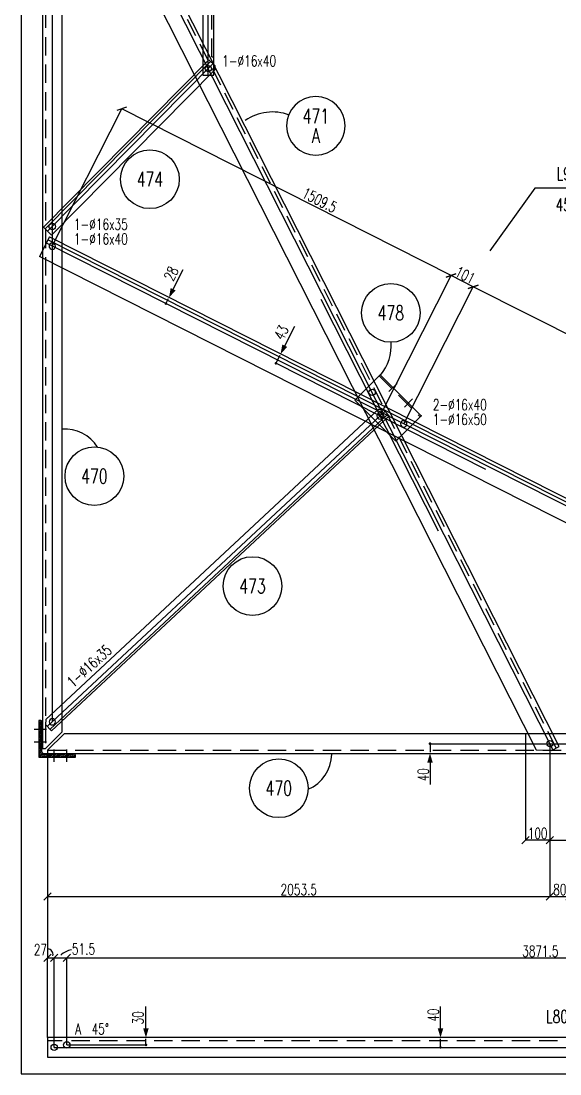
# Model space of a CAD drawing. Header units: feet. Extents: x 232669 to 244882, y -102166 to -93556.
# Drawn here: x 232717 to 234920, y -102166 to -97861 of the extents above; entities that cross this region are included whole.
import ezdxf
from ezdxf.enums import TextEntityAlignment as Align

# ---------------------------------------------------------------- set-up
doc = ezdxf.new("R2010")
doc.units = ezdxf.units.FT
doc.header["$LTSCALE"] = 150
doc.header["$MEASUREMENT"] = 0
doc.linetypes.add('DASHED', pattern=[0.75, 0.5, -0.25])
doc.layers.get('0').update_dxf_attribs({"linetype": 'CONTINUOUS'})
for name, color, linetype in [('ASSI', 6, 'CONTINUOUS'), ('BOLLINI_1', 7, 'CONTINUOUS'), ('BOLLINI_5', 7, 'CONTINUOUS'), ('FORI', 2, 'CONTINUOUS'), ('LINEA_ANG', 2, 'CONTINUOUS'), ('LINEE_PIASTRE', 2, 'CONTINUOUS'), ('LS', 7, 'CONTINUOUS'), ('PIASTRE', 5, 'CONTINUOUS'), ('QT_MAL', 7, 'CONTINUOUS'), ('QT_MPR', 7, 'CONTINUOUS'), ('TRAT-Y', 7, 'DASHED')]:
    doc.layers.add(name, color=color, linetype=linetype)
doc.styles.add('QUOTE', font='ROMANS8.SHX', dxfattribs={"width": 0.7})
doc.styles.add('RQL', font='ROMANS8.SHX', dxfattribs={"width": 0.7})
doc.styles.add('RS', font='ROMANS8.shx', dxfattribs={"width": 0.7})
doc.styles.get("Standard").update_dxf_attribs({"font": 'ROMANS8.SHX', "width": 0.7})
doc.dimstyles.new('FRECCE1', dxfattribs={"dimtxt": 45, "dimasz": 5, "dimexe": 0, "dimexo": 0, "dimgap": 1, "dimtad": 1, "dimzin": 0, "dimdsep": 46, "dimtxsty": 'RS', "dimblk1": 'QUOTP', "dimblk2": 'QUOTF', "dimsah": 1, "dimcen": 0, "dimclrd": 2, "dimclre": 2, "dimclrt": 7, "dimadec": 0, "dimazin": 0, "dimtfac": 1, "dimtix": 1, "dimtmove": 2, "dimatfit": 3, "dimldrblk": 'QUOTP', "dimfxl": 1, "dimtolj": 1, "dimtzin": 0, "dimarcsym": 0})
doc.dimstyles.new('TRATTO', dxfattribs={"dimscale": 0, "dimtxt": 45, "dimasz": 30, "dimexe": 0, "dimexo": 0, "dimgap": 5, "dimtad": 1, "dimrnd": 0.5, "dimdsep": 46, "dimtxsty": 'RS', "dimblk1": 'OBLIQUE', "dimblk2": 'OBLIQUE', "dimsah": 1, "dimcen": 0.09, "dimclrd": 2, "dimclre": 2, "dimclrt": 7, "dimadec": 0, "dimazin": 0, "dimtfac": 1, "dimtix": 1, "dimtmove": 2, "dimatfit": 3, "dimfxl": 1, "dimtolj": 1, "dimtzin": 0, "dimarcsym": 0})

# ---------------------------------------------------------------- blocks, each defined once
blk = doc.blocks.new('16')
blk.add_circle((0, 0), 1)
blk = doc.blocks.new('ASSE98')
blk.add_line((0, 0), (1, 0))
at = {"color": 7, "style": 'QUOTE', "width": 0.5, "flags": 1}
for tag, p in [('TI', (1.38308, 6.82731)), ('DI_S', (1.38308, 6.42178)), ('D_S', (1.38308, 6.02092)), ('E_S', (1.38308, 5.68065)), ('NFORI', (1.36454, 5.29792)), ('ALAR', (1.36349, 4.93246)), ('FAM', (1.3775, 4.54645)), ('ALA', (1.38308, 4.19257)), ('DISP2', (1.38308, 3.84971)), ('DISP1', (1.38308, 3.50686)), ('PINZAF', (1.38308, 3.164)), ('PINZAI', (1.38308, 2.82114)), ('TRP', (1.38308, 2.47829)), ('NP', (1.38308, 2.13543)), ('SV', (1.38308, 1.79257)), ('PESO', (1.38308, 1.44971)), ('QUA', (1.38308, 1.10686)), ('LUN', (1.38308, 0.764)), ('PROF', (1.38308, 0.42114)), ('POS', (1.38308, 0.07829))]:
    blk.add_attdef(tag, p, '', height=0.2, dxfattribs=at)
at = {"color": 7, "flags": 1}
for tag, p in [('LAV1', (3.07431, 6.82847)), ('LAV2', (3.07431, 6.49513)), ('LAV3', (3.07431, 6.1618)), ('LAV4', (3.07431, 5.82847)), ('LAV5', (3.07431, 5.49513)), ('LAV6', (3.07431, 5.1618)), ('LAV7', (3.07431, 4.82847)), ('LAV8', (3.07431, 4.49513)), ('LAV9', (3.07431, 4.1618)), ('LAV10', (3.07431, 3.82847))]:
    blk.add_attdef(tag, p, '', height=0.2, dxfattribs=at)
blk = doc.blocks.new('QUOTP')
at = {"layer": 'ASSI', "color": 2}
blk.add_lwpolyline([(-0.53, 0, 1.07, 1.07, 1), (0.53, 0, 1.07, 1.07, 1)], format="xyseb", close=True, dxfattribs=at)
blk = doc.blocks.new('QUOTF')
at = {"layer": 'LS', "color": 2}
blk.add_line((7.5, 0), (25.5, 0), dxfattribs=at)
blk.add_solid([(7.5, 2.25), (0, 0), (7.5, -2.25)], dxfattribs=at)
blk = doc.blocks.new('*D19')
at = {"layer": 'QT_MAL', "color": 2, "lineweight": -2, "transparency": 16777216}
blk.add_line((234431.8, -102052.5), (234431.8, -102022.5), dxfattribs=at)
at = {"layer": 'QT_MAL', "color": 2, "lineweight": -2, "transparency": 16777216, "xscale": 5, "yscale": 5, "zscale": 5}
for name, p, rotation in [('QUOTF', (234431.8, -102017.5), 90), ('QUOTP', (234431.8, -102057.5), 270)]:
    blk.add_blockref(name, p, dxfattribs=dict(at, rotation=rotation))
at = {"layer": 'QT_MAL', "color": 7, "transparency": 16777216, "insert": (234402, -101925.4), "char_height": 45, "attachment_point": 5, "rotation": 90, "style": 'RS'}
blk.add_mtext('\\A1;40', dxfattribs=at)
blk = doc.blocks.new('MRKR_98')
blk.add_point((0, 0))
at = {"color": 7, "style": 'QUOTE', "width": 0.5, "flags": 1}
for tag, p in [('TI', (3.73, 6.83)), ('DI_S', (3.73, 6.42)), ('D_S', (3.73, 6.02)), ('E_S', (3.73, 5.68)), ('AUX2', (3.71, 4.93)), ('NFORI', (3.72, 5.3)), ('AUX1', (3.73, 4.19)), ('FAM', (3.73, 4.55)), ('COMMESSA', (3.73, 3.85)), ('MD', (3.73, 3.51)), ('MP', (3.73, 3.16)), ('LARGHEZZA', (3.73, 2.82)), ('SPESSORE', (3.73, 2.48)), ('NP', (3.73, 2.14)), ('SV', (3.73, 1.79)), ('PESO', (3.73, 1.45)), ('QUA', (3.73, 1.11)), ('LUN', (3.73, 0.76)), ('PROF', (3.73, 0.42)), ('POS', (3.73, 0.08))]:
    blk.add_attdef(tag, p, '', height=0.2, dxfattribs=at)
at = {"color": 7, "flags": 1}
for tag, p in [('LAV1', (5.26, 6.88)), ('LAV2', (5.26, 6.55)), ('LAV3', (5.26, 6.21)), ('LAV4', (5.26, 5.88)), ('LAV5', (5.26, 5.55)), ('LAV6', (5.26, 5.21)), ('LAV7', (5.26, 4.88)), ('LAV8', (5.26, 4.55)), ('LAV9', (5.26, 4.21)), ('LAV10', (5.26, 3.88))]:
    blk.add_attdef(tag, p, '', height=0.2, dxfattribs=at)
blk = doc.blocks.new('_OBLIQUE')
at = {"color": 0, "linetype": 'ByBlock'}
blk.add_line((-0.5, -0.5), (0.5, 0.5), dxfattribs=at)
blk = doc.blocks.new('*D48')
at = {"layer": 'QT_MPR', "color": 2, "lineweight": -2, "transparency": 16777216}
for p, q in [((234281.5, -99508.4), (234565.3, -98947.5)), ((235888.6, -99617.1), (234565.3, -98947.5)), ((235604.9, -100178), (235888.6, -99617.1))]:
    blk.add_line(p, q, dxfattribs=at)
at = {"layer": 'QT_MPR', "color": 2, "lineweight": -2, "transparency": 16777216, "xscale": 30, "yscale": 30, "zscale": 30}
for p, rotation in [((234565.3, -98947.5), 153.1612435755118), ((235888.6, -99617.1), 333.1612435755118)]:
    blk.add_blockref('_OBLIQUE', p, dxfattribs=dict(at, rotation=rotation))
at = {"layer": 'QT_MPR', "color": 7, "transparency": 16777216, "insert": (235239.4, -99257.8), "char_height": 45, "attachment_point": 5, "rotation": 333.1612, "style": 'RS'}
blk.add_mtext('\\A1;1483', dxfattribs=at)
blk = doc.blocks.new('*D49')
at = {"layer": 'QT_MPR', "color": 2, "lineweight": -2, "transparency": 16777216}
for p, q in [((234184.5, -99476), (234475, -98901.8)), ((234565.3, -98947.5), (234475, -98901.8)), ((234281.5, -99508.4), (234565.3, -98947.5))]:
    blk.add_line(p, q, dxfattribs=at)
at = {"layer": 'QT_MPR', "color": 2, "lineweight": -2, "transparency": 16777216, "xscale": 30, "yscale": 30, "zscale": 30}
for p, rotation in [((234475, -98901.8), 153.1612435755118), ((234565.3, -98947.5), 333.1612435755118)]:
    blk.add_blockref('_OBLIQUE', p, dxfattribs=dict(at, rotation=rotation))
at = {"layer": 'QT_MPR', "color": 7, "transparency": 16777216, "insert": (234532.6, -98900.1), "char_height": 45, "attachment_point": 5, "rotation": 333.1612, "style": 'RS'}
blk.add_mtext('\\A1;101', dxfattribs=at)
blk = doc.blocks.new('*D50')
at = {"layer": 'QT_MPR', "color": 2, "lineweight": -2, "transparency": 16777216}
for p, q in [((232844.6, -98781.3), (233128.4, -98220.4)), ((234475, -98901.8), (233128.4, -98220.4)), ((234184.5, -99476), (234475, -98901.8))]:
    blk.add_line(p, q, dxfattribs=at)
at = {"layer": 'QT_MPR', "color": 2, "lineweight": -2, "transparency": 16777216, "xscale": 30, "yscale": 30, "zscale": 30}
for p, rotation in [((233128.4, -98220.4), 153.1612435755118), ((234475, -98901.8), 333.1612435755118)]:
    blk.add_blockref('_OBLIQUE', p, dxfattribs=dict(at, rotation=rotation))
at = {"layer": 'QT_MPR', "color": 7, "transparency": 16777216, "insert": (233937.5, -98593.7), "char_height": 45, "attachment_point": 5, "rotation": 333.1612, "style": 'RS'}
blk.add_mtext('\\A1;1509.5', dxfattribs=at)
blk = doc.blocks.new('*D51')
at = {"layer": 'QT_MAL', "color": 2, "lineweight": -2, "transparency": 16777216}
blk.add_line((233311.5, -99012), (233319.7, -98995.9), dxfattribs=at)
at = {"layer": 'QT_MAL', "color": 2, "lineweight": -2, "transparency": 16777216, "xscale": 5, "yscale": 5, "zscale": 5}
for name, p, rotation in [('QUOTF', (233321.9, -98991.4), 63.16124357551175), ('QUOTP', (233309.3, -99016.4), 243.1612435755117)]:
    blk.add_blockref(name, p, dxfattribs=dict(at, rotation=rotation))
at = {"layer": 'QT_MAL', "color": 7, "transparency": 16777216, "insert": (233330.8, -98893.9), "char_height": 45, "attachment_point": 5, "rotation": 63.1612, "style": 'RS'}
blk.add_mtext('\\A1;28', dxfattribs=at)
blk = doc.blocks.new('*D52')
at = {"layer": 'QT_MAL', "color": 2, "lineweight": -2, "transparency": 16777216}
for p, q in [((233761, -99256.1), (233775.9, -99226.7)), ((233778.1, -99222.3), (233778.1, -99222.3)), ((233758.8, -99260.5), (233758.8, -99260.5))]:
    blk.add_line(p, q, dxfattribs=at)
at = {"layer": 'QT_MAL', "color": 2, "lineweight": -2, "transparency": 16777216, "xscale": 5, "yscale": 5, "zscale": 5}
for name, p, rotation in [('QUOTF', (233778.1, -99222.3), 63.16124357551175), ('QUOTP', (233758.8, -99260.5), 243.1612435755117)]:
    blk.add_blockref(name, p, dxfattribs=dict(at, rotation=rotation))
at = {"layer": 'QT_MAL', "color": 7, "transparency": 16777216, "insert": (233781.3, -99134.6), "char_height": 45, "attachment_point": 5, "rotation": 63.1612, "style": 'RS'}
blk.add_mtext('\\A1;43', dxfattribs=at)
blk = doc.blocks.new('*D14')
at = {"layer": 'QT_MPR', "color": 2, "lineweight": -2, "transparency": 16777216}
for p, q in [((234879.2, -100815.9), (234879.2, -101440)), ((234959.2, -100815.9), (234959.2, -101440)), ((234879.2, -101440), (234959.2, -101440))]:
    blk.add_line(p, q, dxfattribs=at)
at = {"layer": 'QT_MPR', "color": 2, "lineweight": -2, "transparency": 16777216, "xscale": 30, "yscale": 30, "zscale": 30, "rotation": 180}
blk.add_blockref('_OBLIQUE', (234879.2, -101440), dxfattribs=at)
at = {"layer": 'QT_MPR', "color": 2, "lineweight": -2, "transparency": 16777216, "xscale": 30, "yscale": 30, "zscale": 30}
blk.add_blockref('_OBLIQUE', (234959.2, -101440), dxfattribs=at)
at = {"layer": 'QT_MPR', "color": 7, "transparency": 16777216, "insert": (234919.2, -101412.5), "char_height": 45, "attachment_point": 5, "style": 'RS'}
blk.add_mtext('\\A1;80', dxfattribs=at)
blk = doc.blocks.new('*D26')
at = {"layer": 'QT_MPR', "color": 2, "lineweight": -2, "transparency": 16777216}
for p, q in [((234879.2, -100815.9), (234879.2, -101440)), ((232825.7, -100855.9), (232825.7, -101440)), ((232825.7, -101440), (234879.2, -101440))]:
    blk.add_line(p, q, dxfattribs=at)
at = {"layer": 'QT_MPR', "color": 2, "lineweight": -2, "transparency": 16777216, "xscale": 30, "yscale": 30, "zscale": 30, "rotation": 180}
blk.add_blockref('_OBLIQUE', (232825.7, -101440), dxfattribs=at)
at = {"layer": 'QT_MPR', "color": 2, "lineweight": -2, "transparency": 16777216, "xscale": 30, "yscale": 30, "zscale": 30}
blk.add_blockref('_OBLIQUE', (234879.2, -101440), dxfattribs=at)
at = {"layer": 'QT_MPR', "color": 7, "transparency": 16777216, "insert": (233852.5, -101412.5), "char_height": 45, "attachment_point": 5, "style": 'RS'}
blk.add_mtext('\\A1;2053.5', dxfattribs=at)
blk = doc.blocks.new('*D58')
at = {"layer": 'LS', "color": 2, "lineweight": -2, "transparency": 16777216}
for p, q in [((234779, -100775.9), (234779, -101210.1)), ((234879.2, -100815.9), (234879.2, -101210.1)), ((234879.2, -101210.1), (234779, -101210.1))]:
    blk.add_line(p, q, dxfattribs=at)
at = {"layer": 'LS', "color": 2, "lineweight": -2, "transparency": 16777216, "xscale": 30, "yscale": 30, "zscale": 30, "rotation": 180}
blk.add_blockref('_OBLIQUE', (234779, -101210.1), dxfattribs=at)
at = {"layer": 'LS', "color": 2, "lineweight": -2, "transparency": 16777216, "xscale": 30, "yscale": 30, "zscale": 30}
blk.add_blockref('_OBLIQUE', (234879.2, -101210.1), dxfattribs=at)
at = {"layer": 'LS', "color": 7, "transparency": 16777216, "insert": (234829.1, -101182.6), "char_height": 45, "attachment_point": 5, "style": 'RS'}
blk.add_mtext('\\A1;100', dxfattribs=at)
blk = doc.blocks.new('*D59')
at = {"layer": 'LS', "color": 2, "lineweight": -2, "transparency": 16777216}
for p, q in [((235044.4, -100775.9), (235044.4, -101210.1)), ((234879.2, -100815.9), (234879.2, -101210.1)), ((234879.2, -101210.1), (235044.4, -101210.1))]:
    blk.add_line(p, q, dxfattribs=at)
at = {"layer": 'LS', "color": 2, "lineweight": -2, "transparency": 16777216, "xscale": 30, "yscale": 30, "zscale": 30, "rotation": 180}
blk.add_blockref('_OBLIQUE', (234879.2, -101210.1), dxfattribs=at)
at = {"layer": 'LS', "color": 2, "lineweight": -2, "transparency": 16777216, "xscale": 30, "yscale": 30, "zscale": 30}
blk.add_blockref('_OBLIQUE', (235044.4, -101210.1), dxfattribs=at)
at = {"layer": 'LS', "color": 7, "transparency": 16777216, "insert": (235099.6, -101182.6), "char_height": 45, "attachment_point": 5, "style": 'RS'}
blk.add_mtext('\\A1;165', dxfattribs=at)
blk = doc.blocks.new('*D27')
at = {"layer": 'QT_MPR', "color": 2, "lineweight": -2, "transparency": 16777216}
for p, q in [((232852.7, -102057.5), (232852.7, -101692)), ((232852.7, -101692), (232904, -101692)), ((232904, -102047.5), (232904, -101692))]:
    blk.add_line(p, q, dxfattribs=at)
at = {"layer": 'QT_MPR', "color": 2, "lineweight": -2, "transparency": 16777216, "xscale": 30, "yscale": 30, "zscale": 30, "rotation": 180}
blk.add_blockref('_OBLIQUE', (232852.7, -101692), dxfattribs=at)
at = {"layer": 'QT_MPR', "color": 2, "lineweight": -2, "transparency": 16777216, "xscale": 30, "yscale": 30, "zscale": 30}
blk.add_blockref('_OBLIQUE', (232904, -101692), dxfattribs=at)
at = {"layer": 'QT_MPR', "color": 7, "transparency": 16777216, "insert": (232972.5, -101655.5), "char_height": 45, "attachment_point": 5, "style": 'RS'}
blk.add_mtext('\\A1;51.5', dxfattribs=at)
blk = doc.blocks.new('*D32')
at = {"layer": 'QT_MPR', "color": 2, "lineweight": -2, "transparency": 16777216}
for p, q in [((232904, -102047.5), (232904, -101692)), ((232904, -101692), (236775.7, -101692)), ((236775.7, -102057.5), (236775.7, -101692))]:
    blk.add_line(p, q, dxfattribs=at)
at = {"layer": 'QT_MPR', "color": 2, "lineweight": -2, "transparency": 16777216, "xscale": 30, "yscale": 30, "zscale": 30, "rotation": 180}
blk.add_blockref('_OBLIQUE', (232904, -101692), dxfattribs=at)
at = {"layer": 'QT_MPR', "color": 2, "lineweight": -2, "transparency": 16777216, "xscale": 30, "yscale": 30, "zscale": 30}
blk.add_blockref('_OBLIQUE', (236775.7, -101692), dxfattribs=at)
at = {"layer": 'QT_MPR', "color": 7, "transparency": 16777216, "insert": (234839.9, -101664.5), "char_height": 45, "attachment_point": 5, "style": 'RS'}
blk.add_mtext('\\A1;3871.5', dxfattribs=at)
blk = doc.blocks.new('*D29')
at = {"layer": 'QT_MPR', "color": 2, "lineweight": -2, "transparency": 16777216}
for p, q in [((232825.7, -102017.5), (232825.7, -101692)), ((232825.7, -101692), (232852.7, -101692)), ((232852.7, -102057.5), (232852.7, -101692))]:
    blk.add_line(p, q, dxfattribs=at)
at = {"layer": 'QT_MPR', "color": 2, "lineweight": -2, "transparency": 16777216, "xscale": 30, "yscale": 30, "zscale": 30, "rotation": 180}
blk.add_blockref('_OBLIQUE', (232825.7, -101692), dxfattribs=at)
at = {"layer": 'QT_MPR', "color": 2, "lineweight": -2, "transparency": 16777216, "xscale": 30, "yscale": 30, "zscale": 30}
blk.add_blockref('_OBLIQUE', (232852.7, -101692), dxfattribs=at)
at = {"layer": 'QT_MPR', "color": 7, "transparency": 16777216, "insert": (232796, -101657.9), "char_height": 45, "attachment_point": 5, "style": 'RS'}
blk.add_mtext('\\A1;27', dxfattribs=at)
blk = doc.blocks.new('*D24')
at = {"layer": 'QT_MAL', "color": 2, "lineweight": -2, "transparency": 16777216}
blk.add_line((233227.6, -102042.5), (233227.6, -102022.5), dxfattribs=at)
at = {"layer": 'QT_MAL', "color": 2, "lineweight": -2, "transparency": 16777216, "xscale": 5, "yscale": 5, "zscale": 5}
for name, p, rotation in [('QUOTF', (233227.6, -102017.5), 90), ('QUOTP', (233227.6, -102047.5), 270)]:
    blk.add_blockref(name, p, dxfattribs=dict(at, rotation=rotation))
at = {"layer": 'QT_MAL', "color": 7, "transparency": 16777216, "insert": (233195.2, -101937), "char_height": 45, "attachment_point": 5, "rotation": 90, "style": 'RS'}
blk.add_mtext('\\A1;30', dxfattribs=at)
blk = doc.blocks.new('*D65')
at = {"layer": 'QT_MAL', "color": 2, "lineweight": -2, "transparency": 16777216}
blk.add_line((234388.9, -100820.9), (234388.9, -100850.9), dxfattribs=at)
at = {"layer": 'QT_MAL', "color": 2, "lineweight": -2, "transparency": 16777216, "xscale": 5, "yscale": 5, "zscale": 5}
for name, p, rotation in [('QUOTP', (234388.9, -100815.9), 90), ('QUOTF', (234388.9, -100855.9), 270)]:
    blk.add_blockref(name, p, dxfattribs=dict(at, rotation=rotation))
at = {"layer": 'QT_MAL', "color": 7, "transparency": 16777216, "insert": (234361.4, -100942.7), "char_height": 45, "attachment_point": 5, "rotation": 90, "style": 'RS'}
blk.add_mtext('\\A1;40', dxfattribs=at)
blk = doc.blocks.new('xxx')
blk.add_circle((0, 0), 8)
at = {"color": 3, "style": 'RQL', "width": 0.7}
blk.add_attdef('POS', text='', height=4, dxfattribs=at).set_placement((0, 0), align=Align.MIDDLE)
at = {"style": 'RQL', "width": 0.7, "flags": 1}
for tag, p in [('POS1', (-0.39, -5.42)), ('TIPO', (-0.39, -8.66))]:
    blk.add_attdef(tag, p, '', height=2, dxfattribs=at)
blk = doc.blocks.new('bull')
at = {"style": 'RS', "width": 0.7, "flags": 1}
for tag, p in [('NN', (-12.25, 0)), ('DIAMETRO', (0, -4.86)), ('SERRAGGIO', (0, -9.71)), ('LUNGHEZZA', (0, -14.57)), ('NB', (0, -19.43)), ('TIPO', (0, -24.12)), ('EL', (-0.14, -29))]:
    blk.add_attdef(tag, p, '', height=3, dxfattribs=at)
at = {"style": 'RS', "width": 0.7}
blk.add_attdef('BULLONE', (0, 0), '', height=3, dxfattribs=at)
blk = doc.blocks.new('YYY')
blk.add_circle((0, 0), 8)
at = {"color": 3, "style": 'RQL', "width": 0.7}
for tag, p in [('POS3', (0, 0.65)), ('POS2', (0, -4.63))]:
    blk.add_attdef(tag, text='', height=4, dxfattribs=at).set_placement(p, align=Align.CENTER)
at = {"style": 'RQL', "width": 0.7, "flags": 1}
blk.add_attdef('TIPO', text='', height=3, dxfattribs=at).set_placement((0, 0), align=Align.MIDDLE_CENTER)

msp = doc.modelspace()

# ---------------------------------------------------------------- hatches: boundary and pattern name
at = {"layer": 'LS'}
h = msp.add_hatch(dxfattribs=at)
h.set_pattern_fill('_U', color=6, scale=5, angle=45, style=0, pattern_type=0)
h.set_pattern_definition([(45, (1119.647, -6150.784), (-3.53553391, 3.53553391), [])])
edge = h.paths.add_edge_path()
edge.add_line((232789.585, -100870.915), (232939.585, -100870.915))
edge.add_line((232939.585, -100870.915), (232939.585, -100863.165))
edge.add_arc((232934.335, -100863.165), 5.25, 0, 90)
edge.add_line((232934.335, -100857.915), (232813.085, -100857.915))
edge.add_arc((232813.085, -100847.415), 10.5, 180, 270, ccw=False)
edge.add_line((232802.585, -100847.415), (232802.585, -100726.165))
edge.add_arc((232797.335, -100726.165), 5.25, 0, 90)
edge.add_line((232797.335, -100720.915), (232789.585, -100720.915))
edge.add_line((232789.585, -100720.915), (232789.585, -100870.915))

# ---------------------------------------------------------------- linework, layer by layer
at = {"layer": 'LINEA_ANG'}
for p, q in [((232804.585, -93651.864), (232804.585, -100834.864)), ((232884.585, -100767.864), (232884.585, -93651.864)), ((233460.55, -95426.647), (233460.55, -98082.647)), ((233505.55, -98082.647), (233505.55, -95426.647)), ((234916.38, -100827.365), (232857.174, -96757.673)), ((232819.308, -96882.181), (234822.53, -100841.23)), ((233485.167, -98020.276), (232809.013, -98704.571)), ((233510.063, -98044.876), (233485.167, -98020.276)), ((233497.05, -98007.647), (233505.55, -98007.647)), ((233491.213, -98026.25), (232815.059, -98710.546)), ((232841.023, -98736.2), (233510.148, -98059.018)), ((233510.148, -98059.018), (233510.063, -98044.876)), ((233460.55, -98082.647), (233505.55, -98082.647)), ((232809.013, -98704.571), (232841.023, -98736.2)), ((232833.135, -98744.121), (232792.502, -98824.426)), ((232827.266, -98755.72), (236896.958, -100814.926)), ((232833.135, -98744.121), (236902.827, -100803.326)), ((236778.319, -100841.192), (232792.502, -98824.426)), ((232818.024, -100717.03), (234177.87, -99448.008)), ((234215.689, -99469.479), (232836.103, -100756.923)), ((234221.488, -99475.693), (232841.902, -100763.137)), ((234177.87, -99448.008), (234196.244, -99448.642)), ((234196.244, -99448.642), (234221.488, -99475.693)), ((232818.024, -100717.03), (232817.34, -100736.818)), ((232841.902, -100763.137), (232817.34, -100736.818)), ((232884.585, -100767.864), (232817.585, -100834.864)), ((232892.742, -100775.915), (232825.742, -100842.915)), ((240918.742, -100775.915), (232892.742, -100775.915)), ((232804.585, -100834.864), (232817.585, -100834.864)), ((232825.742, -100842.915), (232825.742, -100855.915)), ((232825.742, -100855.915), (240985.742, -100855.915)), ((234822.53, -100841.23), (234885.15, -100843.167)), ((234885.15, -100843.167), (234916.38, -100827.365)), ((240985.742, -102017.508), (232825.742, -102017.508)), ((232825.742, -102017.508), (232825.742, -102097.508)), ((232825.742, -102097.508), (240985.742, -102097.508))]:
    msp.add_line(p, q, dxfattribs=at)
at = {"layer": 'LINEE_PIASTRE'}
for p, q in [((234081.442, -99411.474), (234185.387, -99307.529)), ((234185.387, -99307.529), (234352.971, -99475.113)), ((234249.026, -99579.058), (234081.442, -99411.474)), ((234352.971, -99475.113), (234249.026, -99579.058))]:
    msp.add_line(p, q, dxfattribs=at)
at = {"layer": 'LS', "color": 6}
for p, q in [((232844.585, -93652.892), (232844.585, -100726.438)), ((234818.069, -98544.308), (234633.582, -98801.021)), ((235450.929, -98544.308), (234818.069, -98544.308)), ((233942.712, -98998.02), (234421.885, -99945.029)), ((234617.316, -99694.936), (233758.132, -99260.201)), ((234220.615, -99376.246), (234254.103, -99342.757)), ((234284.255, -99439.885), (234317.743, -99406.397)), ((232770.3, -100756.438), (232821.144, -100756.438)), ((232770.224, -100807.777), (232821.067, -100807.777)), ((234387.64, -100815.915), (240877.316, -100815.915)), ((232852.723, -100890.277), (232852.723, -100839.433)), ((232904.062, -100890.2), (232904.062, -100839.357)), ((232852.723, -102057.508), (240958.654, -102057.508)), ((232904.062, -102047.508), (233228.523, -102047.508))]:
    msp.add_line(p, q, dxfattribs=at)
at = {"layer": 'LS', "color": 2}
msp.add_line((232825.742, -101440.041), (232825.742, -101692.035), dxfattribs=at)
at = {"layer": 'LS', "color": 8}
msp.add_lwpolyline([(232717.065, -93556.186), (232717.065, -102166.186), (242257.065, -102166.186), (242257.065, -100966.186), (244882.065, -100966.186), (244882.065, -93556.186), (232717.065, -93556.186)], close=True, dxfattribs=at)
at = {"layer": 'LS', "color": 6}
msp.add_lwpolyline([(232789.585, -100870.915), (232939.585, -100870.915), (232939.585, -100863.165, 0.41421356), (232934.335, -100857.915), (232813.085, -100857.915, -0.41421356), (232802.585, -100847.415), (232802.585, -100726.165, 0.41421356), (232797.335, -100720.915), (232789.585, -100720.915)], format="xyb", close=True, dxfattribs=at)
for centre, radius, start, end in [((233745.058, -98426.957), 193.952, 69.366242, 125.051905), ((234045.072, -99188.554), 185.523, 319.671691, 4.605857), ((232895.049, -99687.672), 158.708, 32.079944, 93.759417), ((233829.065, -100856.097), 158.509, 292.865206, 358.828241), ((232825.445, -101677.109), 22.225, 345.63027, 87.111468), ((232934.416, -101735.687), 77.494, 98.772163, 134.864962)]:
    msp.add_arc(centre, radius, start, end, dxfattribs=at)
at = {"layer": 'TRAT-Y'}
for p, q in [((232817.585, -93651.864), (232817.585, -100834.864)), ((233497.05, -98007.647), (233497.05, -95486.647)), ((234904.78, -100833.235), (232845.574, -96763.543)), ((234181.144, -99311.772), (234348.729, -99479.356)), ((232825.742, -100842.915), (240985.742, -100842.915)), ((240985.742, -102030.508), (232825.742, -102030.508))]:
    msp.add_line(p, q, dxfattribs=at)

# ---------------------------------------------------------------- block references
at = {"layer": 'ASSI'}
for p, xscale, rotation in [((232804.585, -93652.892), 7183, 270.0000000000021), ((233501.527, -98036.442), 961.9999999999999, 225.3428909411037), ((232824.845, -100744.86), 1887, 43.02130627625871)]:
    msp.add_blockref('ASSE98', p, dxfattribs=dict(at, xscale=xscale, rotation=rotation))
for p, xscale, zscale, rotation in [((233482.55, -98082.647), 2656.000000000001, 2656.000000000001, 90.00000000000031), ((234891.396, -100840.007), 4560.999999999997, 4560.999999999997, 116.8387564244892)]:
    msp.add_blockref('ASSE98', p, dxfattribs=dict(at, xscale=xscale, zscale=zscale, rotation=rotation))
ref = msp.add_blockref('ASSE98', (236890.185, -100828.31), dxfattribs=dict(at, xscale=4560.999999999999, zscale=4560.999999999999, rotation=153.1612435755117))
ref.add_attrib('PROF', 'L90x6', (234906.776, -98511.663), dxfattribs={"layer": '0', "color": 2, "height": 52.5, "style": 'QUOTE', "width": 0.7})
ref.add_attrib('LUN', '4561', (235303.026, -98511.663), dxfattribs={"layer": '0', "color": 2, "height": 52.5, "style": 'QUOTE', "width": 0.7})
ref.add_attrib('PESO', '4506.5 C/C T.E.', (234902.106, -98638.805), dxfattribs={"layer": '0', "color": 2, "height": 52.5, "style": 'QUOTE', "width": 0.7})
ref.add_attrib('SV', 'Lg.', (235179.926, -98511.663), dxfattribs={"layer": '0', "color": 2, "height": 52.5, "style": 'QUOTE', "width": 0.7})
ref.add_attrib('LAV1', 'CB 94x47', (236326.195, -100668.817), dxfattribs={"layer": '0', "color": 7, "height": 45, "rotation": 333.161244, "width": 0.7})
at = {"layer": 'ASSI', "xscale": 8160}
msp.add_blockref('ASSE98', (232825.742, -100855.915), dxfattribs=at)
at = {"layer": 'ASSI'}
ref = msp.add_blockref('ASSE98', (240985.742, -102017.508), dxfattribs=dict(at, xscale=8160, rotation=180))
ref.add_attrib('PROF', 'L80x6', (234863.492, -101957.508), dxfattribs={"layer": '0', "color": 2, "height": 52.5, "style": 'QUOTE', "width": 0.7})
ref.add_attrib('LAV2', 'A  45%%d', (232938.357, -102004.823), dxfattribs={"layer": '0', "color": 254, "height": 45, "width": 0.7})
at = {"layer": 'BOLLINI_1', "xscale": 14.99850000000172, "yscale": 14.99850000000172, "zscale": 14.99850000000172}
for p, values in [((233243.842, -98508.124), {'POS': '474'}), ((234228.929, -99054.549), {'POS': '478'}), ((233016.751, -99721.965), {'POS': '470'}), ((233663.437, -100171.218), {'POS': '473'}), ((233770.731, -100998.252), {'POS': '470'})]:
    msp.add_blockref('xxx', p, dxfattribs=at).add_auto_attribs(values)
at = {"layer": 'BOLLINI_5'}
ref = msp.add_blockref('YYY', (233922.189, -98289.757), dxfattribs=dict(at, xscale=-14.99978124361964, yscale=14.99978124357598, zscale=14.99978124359379))
ref.add_attrib('POS3', '471', dxfattribs={"layer": '0', "color": 3, "height": 59.9991, "style": 'RQL', "width": 0.7}).set_placement((233922.189, -98280.053), align=Align.CENTER)
ref.add_attrib('POS2', 'A', dxfattribs={"layer": '0', "color": 3, "height": 59.999, "style": 'RQL', "width": 0.7}).set_placement((233922.189, -98359.213), align=Align.CENTER)
at = {"layer": 'FORI', "yscale": 13, "zscale": 13}
for p, xscale, rotation in [((233482.55, -98055.647), 13, 270), ((232844.585, -98701.294), 13, 271.499632695), ((234152.131, -99378.968), 13, 269.9975788920066), ((234281.532, -99508.369), -13, 0.002421108000403294), ((232844.725, -100726.307), -13, 356.0372512920003), ((234879.206, -100815.915), 13, 270.0000000000006)]:
    msp.add_blockref('16', p, dxfattribs=dict(at, xscale=xscale, rotation=rotation))
for p, xscale in [((232844.585, -98781.294), -13), ((234184.542, -99475.958), -13), ((232852.695, -102057.508), 13), ((232904.034, -102047.508), 13)]:
    msp.add_blockref('16', p, dxfattribs=dict(at, xscale=xscale))
at = {"layer": 'LS', "color": 7, "xscale": 15, "yscale": 15, "zscale": 15}
for p, values in [((233539.892, -98046.616), {'BULLONE': '1-%%c16x40                '}), ((232933.558, -98714.67), {'BULLONE': '1-%%c16x35                '}), ((232933.558, -98774.67), {'BULLONE': '1-%%c16x40                '}), ((234400.791, -99452.529), {'BULLONE': '2-%%c16x40                '}), ((234400.791, -99512.529), {'BULLONE': '1-%%c16x50                '})]:
    msp.add_blockref('bull', p, dxfattribs=at).add_auto_attribs(values)
at = {"layer": 'LS', "color": 7, "xscale": 15, "yscale": 15, "zscale": 15, "rotation": 42.53177260744099}
msp.add_blockref('bull', (232930.181, -100588.949), dxfattribs=at).add_auto_attribs({'BULLONE': '1-%%c16x35                '})
at = {"layer": 'PIASTRE', "xscale": 15, "yscale": 15, "zscale": 15, "rotation": 45.00000000000032}
msp.add_blockref('MRKR_98', (234352.971, -99475.113), dxfattribs=at)

# ---------------------------------------------------------------- dimensions: what is measured, and where the dimension line sits
at = {"layer": 'LS'}
dim = msp.add_linear_dim(base=(234778.982, -101210.124), p1=(234879.206, -100815.915), p2=(234778.982, -100775.915), dimstyle='TRATTO', override={"dimscale": 1, "dimcen": 41.830153}, dxfattribs=at)
dim.commit()
dim.dimension.update_dxf_attribs({"geometry": '*D58', "text_midpoint": (234829.094, -101182.624)})
dim = msp.add_linear_dim(base=(235044.41081, -101210.12369), p1=(234879.20582, -100815.9152), p2=(235044.41081, -100775.9152), dimstyle='TRATTO', override={"dimscale": 1, "dimcen": 41.830153}, dxfattribs=at)
dim.commit()
dim.dimension.update_dxf_attribs({"geometry": '*D59', "text_midpoint": (235099.62892, -101182.62369), "dimtype": 160})
at = {"layer": 'QT_MAL'}
for base, p1, p2, angle, text, picture, middle in [((233321.921, -98991.439), (233309.28, -99016.423), (233321.921, -98991.439), 63.161244, '28', '*D51', (233330.844, -98893.929)), ((233778.11, -99222.264), (233758.755, -99260.516), (233778.11, -99222.264), 63.161244, '43', '*D52', (233781.297, -99134.559)), ((234388.934, -100855.915), (234388.934, -100815.915), (234388.934, -100855.915), 90, '40', '*D65', (234361.402, -100942.691)), ((233227.567, -102017.508), (233227.567, -102047.508), (233227.567, -102017.508), 90, '30', '*D24', (233195.159, -101937.045))]:
    dim = msp.add_linear_dim(base=base, p1=p1, p2=p2, angle=angle, text=text, dimstyle='FRECCE1', override={"dimcen": 41.830153}, dxfattribs=at)
    dim.commit()
    dim.dimension.update_dxf_attribs({"geometry": picture, "text_midpoint": middle, "dimtype": 160})
dim = msp.add_linear_dim(base=(234431.756, -102017.508), p1=(234431.756, -102057.508), p2=(234431.756, -102017.508), angle=90, text='40', dimstyle='FRECCE1', dxfattribs=at)
dim.commit()
dim.dimension.update_dxf_attribs({"geometry": '*D19', "text_midpoint": (234402, -101925.412), "dimtype": 160})
at = {"layer": 'QT_MPR'}
for base, p1, p2, text, picture, middle in [((233128.372, -98220.434), (234184.542, -99475.958), (232844.585, -98781.294), '1509.5', '*D50', (233937.515, -98593.684)), ((234475.043, -98901.83), (234281.532, -99508.369), (234184.542, -99475.958), '101', '*D49', (234532.597, -98900.132)), ((234565.319, -98947.509), (235604.853, -100177.95), (234281.532, -99508.369), '1483', '*D48', (235239.395, -99257.762))]:
    dim = msp.add_linear_dim(base=base, p1=p1, p2=p2, angle=333.161244, text=text, dimstyle='TRATTO', override={"dimscale": 1, "dimcen": 41.830153}, dxfattribs=at)
    dim.commit()
    dim.dimension.update_dxf_attribs({"geometry": picture, "text_midpoint": middle, "dimtype": 160})
for base, p1, p2, text, picture, middle in [((234879.206, -101440.041), (232825.742, -100855.915), (234879.206, -100815.915), '2053.5', '*D26', (233852.474, -101412.541)), ((234959.206, -101440.041), (234879.206, -100815.915), (234959.206, -100815.915), '80', '*D14', (234919.206, -101412.541)), ((232852.695, -101692.035), (232825.742, -102017.508), (232852.695, -102057.508), '27', '*D29', (232795.954, -101657.93))]:
    dim = msp.add_linear_dim(base=base, p1=p1, p2=p2, text=text, dimstyle='TRATTO', override={"dimscale": 1, "dimcen": 41.830153}, dxfattribs=at)
    dim.commit()
    dim.dimension.update_dxf_attribs({"geometry": picture, "text_midpoint": middle, "dimtype": 160})
for base, p1, p2, picture, middle in [((232904.034, -101692.035), (232852.695, -102057.508), (232904.034, -102047.508), '*D27', (232972.468, -101655.492)), ((236775.6887, -101692.035), (232904.0339, -102047.5083), (236775.6887, -102057.5083), '*D32', (234839.8613, -101664.535))]:
    dim = msp.add_linear_dim(base=base, p1=p1, p2=p2, dimstyle='TRATTO', override={"dimscale": 1, "dimcen": 41.830153}, dxfattribs=at)
    dim.commit()
    dim.dimension.update_dxf_attribs({"geometry": picture, "text_midpoint": middle, "dimtype": 160})

doc.saveas('drawing.dxf')
